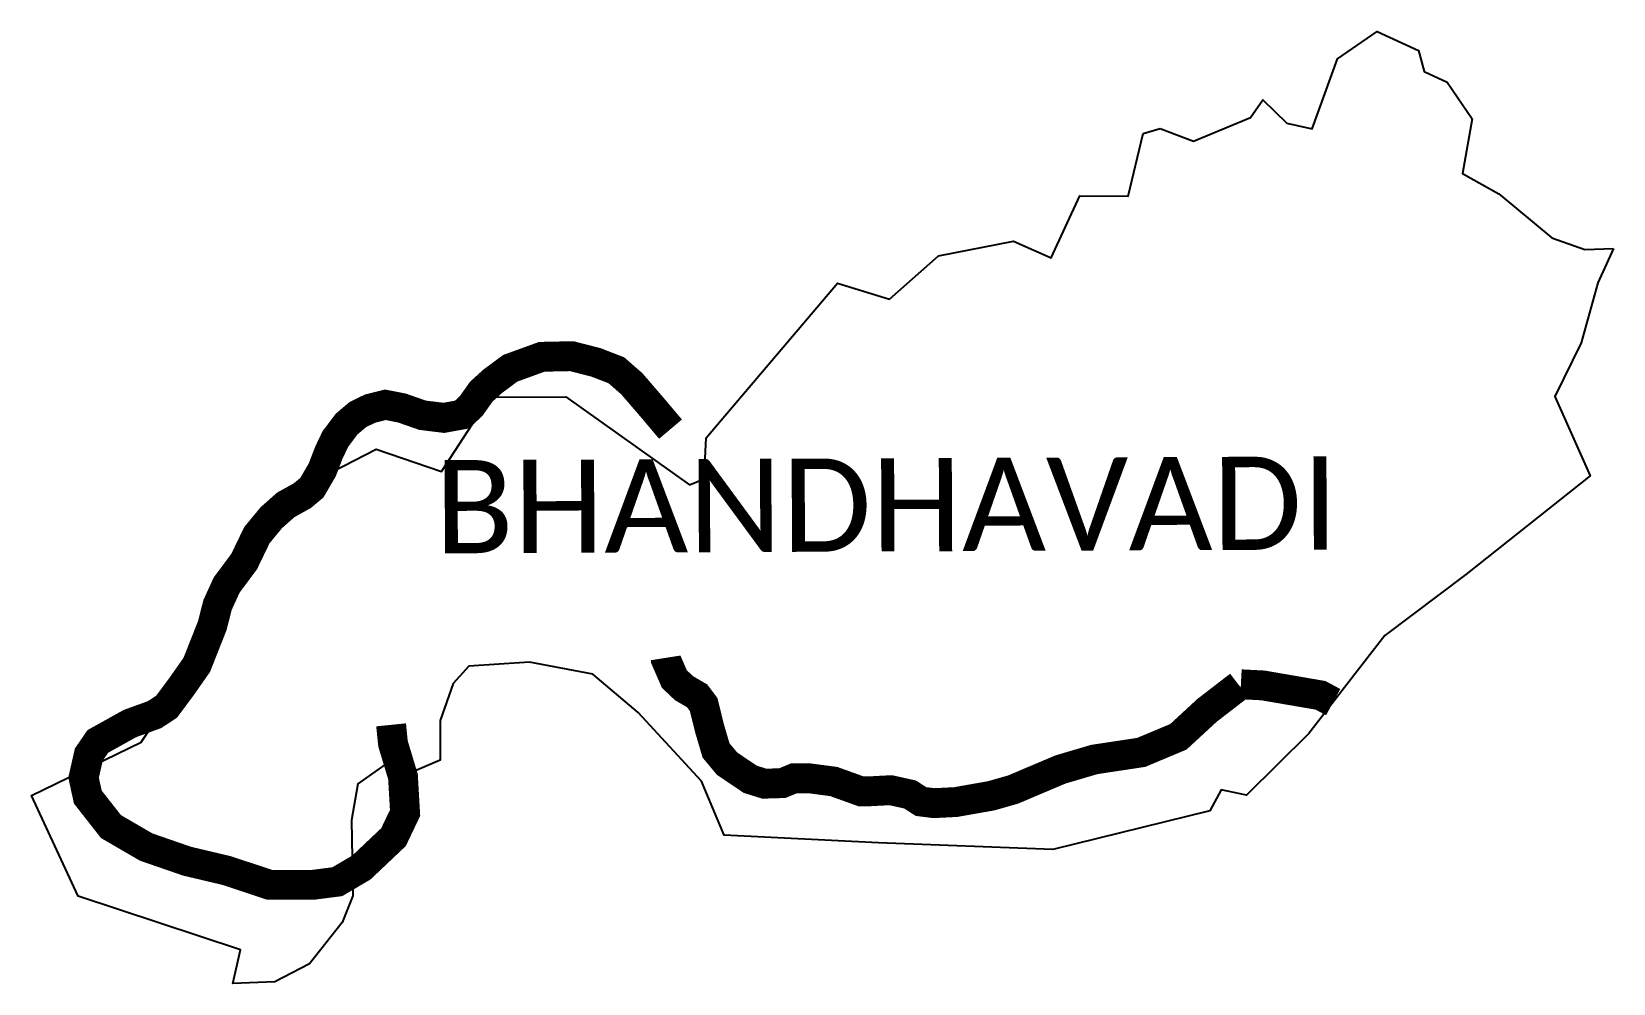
# Model space of a CAD drawing. Header units: metres. Extents: x 321833 to 324480, y 1838067 to 1839661.
import ezdxf

# ---------------------------------------------------------------- set-up
doc = ezdxf.new("R2010")
doc.units = ezdxf.units.M
for name, color, linetype in [('UNPROTECTED', 130, 'Continuous'), ('UNPROTECTED DUE TO CREEK', 150, 'Continuous'), ('village', 3, 'Continuous'), ('VILLAGE NAME', 250, 'Continuous')]:
    doc.layers.add(name, color=color, linetype=linetype)
doc.styles.get("Standard").update_dxf_attribs({"font": 'simplex.shx'})

msp = doc.modelspace()

# ---------------------------------------------------------------- linework, layer by layer
at = {"layer": 'UNPROTECTED', "const_width": 50, "flags": 128}
for points in [[(322902.3, 1838995.4), (322871.2, 1839032.3), (322837.4, 1839071.5), (322811.6, 1839094), (322777.5, 1839107.2), (322736.8, 1839117.6), (322686.9, 1839116.5), (322634.1, 1839097.3), (322604.5, 1839075.3), (322585.7, 1839058.2), (322568.6, 1839034.1), (322553.3, 1839019.8), (322523, 1839014.3), (322487.3, 1839018.7), (322452.7, 1839030.8), (322425.1, 1839036.2), (322399.3, 1839029.7), (322379, 1839019.8), (322360.3, 1839003.9), (322341.6, 1838979.1), (322330.6, 1838956.1), (322319.6, 1838927.4), (322302, 1838897.2), (322286.1, 1838884), (322258.6, 1838868.7), (322234.4, 1838847.3), (322210.2, 1838818), (322188.7, 1838773.5), (322159.6, 1838734.5), (322144.3, 1838701), (322135.5, 1838666.5), (322109.6, 1838600.9), (322084.3, 1838564.7), (322059, 1838530.7), (322038.8, 1838517.4), (321997.5, 1838502.4), (321943.9, 1838472.5), (321928.9, 1838450.6), (321920.1, 1838411.9), (321927.2, 1838379.4), (321965.9, 1838330), (322024.8, 1838295.7), (322093.3, 1838272), (322160.1, 1838256.2), (322231.3, 1838232.5), (322304.3, 1838232.5), (322344.7, 1838237.7), (322385.1, 1838261.5), (322438.8, 1838312.4), (322458.1, 1838352.8), (322454.6, 1838413.4), (322437.9, 1838468.8), (322434.7, 1838500.3)], [(322893.9, 1838612.4), (322894.2, 1838610.5), (322908.7, 1838577), (322925, 1838561.6), (322946.8, 1838548.9), (322957.7, 1838534.4), (322967.6, 1838494.5), (322978.5, 1838457.4), (322996.8, 1838435.4), (323035.8, 1838409.1), (323059.3, 1838401.8), (323089.3, 1838402.7), (323109.2, 1838410.9), (323133.7, 1838410.9), (323175.4, 1838405.4), (323220.7, 1838389.1), (323237, 1838389.1), (323270.6, 1838390.9), (323303.2, 1838383.7), (323321.4, 1838371.9), (323343.1, 1838369.2), (323379.4, 1838371), (323438.9, 1838381.5), (323475.7, 1838392), (323510.5, 1838406.8), (323554.9, 1838425.6), (323611.5, 1838442.3), (323690, 1838454.2), (323752.2, 1838480.3), (323800.3, 1838524.7), (323854, 1838566.1)]]:
    msp.add_lwpolyline(points, dxfattribs=at)
at = {"layer": 'UNPROTECTED DUE TO CREEK', "const_width": 50, "flags": 128}
msp.add_lwpolyline([(323856.8, 1838568.2), (323893.8, 1838566.3), (323990.1, 1838549.7), (324011.2, 1838538.3)], dxfattribs=at)
at = {"layer": 'village', "flags": 128}
msp.add_lwpolyline([(323693.5, 1839490.5), (323721.8, 1839498.8)], dxfattribs=at)
at = {"layer": 'village', "color": 3, "true_color": 0x00ff00}
for points in [[(323721.8, 1839498.8, 0), (323777.6, 1839477.3, 0), (323873, 1839517.2, 0), (323893.3, 1839546.7, 0), (323933.6, 1839507.7, 0), (323976.1, 1839498, 0), (324018.7, 1839615.4, 0), (324084.6, 1839661, 0), (324154.2, 1839629.5, 0), (324163.4, 1839594.1, 0), (324201.8, 1839576.3, 0), (324244, 1839515.2, 0), (324227.8, 1839423.6, 0), (324288.3, 1839389.2, 0), (324377.2, 1839315.8, 0), (324432.2, 1839296, 0), (324480.1, 1839297.6, 0)], [(324480.1, 1839297.6, 0), (324454.3, 1839240.1, 0), (324426.1, 1839140.1, 0), (324382, 1839049.8, 0), (324441.2, 1838917.1, 0), (324233.1, 1838752.1, 0), (324097.8, 1838649.9, 0), (323970.4, 1838485.7, 0), (323865.9, 1838382.3, 0), (323824, 1838391.4, 0), (323804.8, 1838356.3, 0), (323542.3, 1838291.7, 0), (323250.4, 1838302.6, 0), (322992, 1838315.8, 0), (322954.2, 1838406.1, 0), (322848.3, 1838520.8, 0), (322772.4, 1838585, 0), (322666.5, 1838605, 0), (322564.9, 1838598.3, 0), (322538.5, 1838569.7, 0), (322516.7, 1838507.5, 0), (322516.9, 1838441.4, 0), (322477.6, 1838424.7, 0), (322439.7, 1838444.6, 0), (322379, 1838401.4, 0), (322368.6, 1838340.8, 0), (322370.9, 1838214, 0), (322352.8, 1838169.5, 0), (322298.3, 1838100, 0), (322240.3, 1838070, 0), (322169.6, 1838067.4, 0), (322182.5, 1838123.6, 0), (321911.2, 1838213.7, 0), (321833.2, 1838382.2, 0), (322016.7, 1838471.3, 0), (322120.8, 1838629.3, 0), (322176, 1838770.2, 0), (322299.2, 1838905.2, 0), (322409.9, 1838961.7, 0), (322519, 1838924.4, 0), (322599.8, 1839048.9, 0), (322727.4, 1839049.5, 0), (322934.2, 1838902.3, 0), (322958.6, 1838912.2, 0), (322962.1, 1838980.7, 0), (323182, 1839239.9, 0), (323268.8, 1839212.9, 0), (323350.7, 1839285.7, 0), (323476, 1839309.9, 0), (323539.4, 1839282.1, 0), (323587.4, 1839385.9, 0), (323668.2, 1839385.5, 0), (323693.5, 1839490.5, 0)]]:
    msp.add_polyline3d(points, dxfattribs=at)

# ---------------------------------------------------------------- texts
at = {"layer": 'VILLAGE NAME', "insert": (322507.2, 1838943.4), "char_height": 155.989, "attachment_point": 1, "rotation": 0.2435}
msp.add_mtext_dynamic_manual_height_columns('{\\fCalibri|b0|i0|c0|p34;BHANDHAVADI}', width=1910.584, gutter_width=779.9, heights=[0], dxfattribs=at)

doc.saveas('drawing.dxf')
